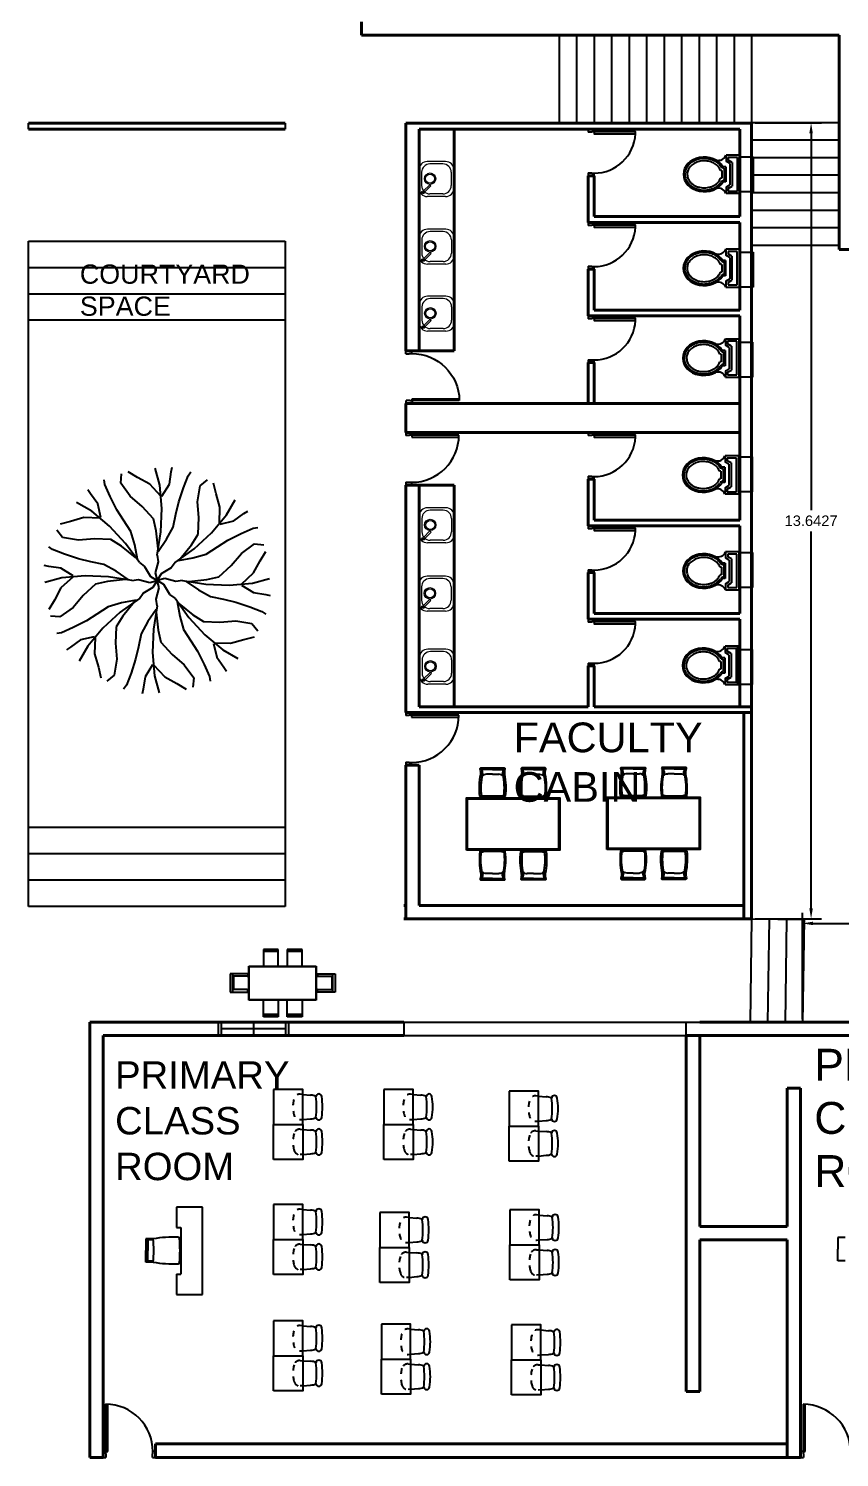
# Model space of a CAD drawing. Header units: metres. Extents: x -353 to 1688, y -477 to 135.
# Drawn here: x 528.64 to 542.55, y -186.92 to -162.43 of the extents above; entities that cross this region are included whole.
import ezdxf

# ---------------------------------------------------------------- set-up
doc = ezdxf.new("R2010")
doc.units = ezdxf.units.M
doc.header["$MEASUREMENT"] = 0
doc.linetypes.add('HIDDEN2', pattern=[0.1875, 0.125, -0.0625])
for name, color, linetype in [('ARCH', 7, 'Continuous'), ('door space', 1, 'Continuous'), ('ID-LOOSE2', 8, 'Continuous'), ('TREES', 82, 'Continuous'), ('WINDOW', 10, 'Continuous')]:
    doc.layers.add(name, color=color, linetype=linetype)
doc.layers.add('DIMENSION', color=240, linetype='Continuous', lineweight=40)
doc.layers.add('WALL', color=2, linetype='Continuous', lineweight=40)
for name, color, linetype, plot in [('FURNITURE', 130, 'Continuous', False), ('STAIR', 231, 'Continuous', False), ('TEXT', 141, 'Continuous', False)]:
    doc.layers.add(name, color=color, linetype=linetype, plot=plot)
doc.styles.get("Standard").update_dxf_attribs({"font": 'arial.ttf'})
doc.dimstyles.new('Annotative', dxfattribs={"dimscale": 0, "dimtxt": 0.18, "dimasz": 0.18, "dimexe": 0.18, "dimexo": 0.0625, "dimgap": 0.09, "dimtad": 0, "dimtih": 1, "dimtoh": 1, "dimdec": 4, "dimzin": 0, "dimdsep": 46, "dimtxsty": 'Standard', "dimcen": 0.09, "dimadec": 0, "dimazin": 0, "dimtfac": 1, "dimtdec": 4, "dimtofl": 0, "dimtmove": 0, "dimatfit": 3, "dimfxl": 1, "dimtolj": 1, "dimtzin": 0, "dimarcsym": 0})

# ---------------------------------------------------------------- blocks, each defined once
blk = doc.blocks.new('BRANCHZ', base_point=(0.5, 0.5))
for p, q in [((0.8758, 0.6211), (0.9341, 0.6629)), ((0.9341, 0.6629), (0.9759, 0.6586)), ((0.8297, 0.5667), (0.8758, 0.6211)), ((0.9298, 0.5334), (0.9591, 0.5878)), ((0.9591, 0.5878), (0.9842, 0.6293)), ((0.7213, 0.5041), (0.7756, 0.5166)), ((0.7756, 0.5166), (0.8297, 0.5667)), ((0.8758, 0.4833), (0.9298, 0.5334)), ((0.5334, 0.5083), (0.5, 0.5)), ((0.5835, 0.4958), (0.5335, 0.5083)), ((0.6126, 0.5001), (0.5835, 0.4958)), ((0.6126, 0.5001), (0.717, 0.4833)), ((0.6294, 0.4958), (0.6837, 0.4582)), ((0.6416, 0.496), (0.7213, 0.5041)), ((0.6837, 0.4582), (0.7381, 0.4289)), ((0.717, 0.4833), (0.8214, 0.479)), ((0.8214, 0.479), (0.9258, 0.4876)), ((0.8758, 0.479), (0.9298, 0.4457)), ((0.9258, 0.4876), (1.001, 0.5083)), ((0.7381, 0.4289), (0.7964, 0.4164)), ((0.7964, 0.4164), (0.8507, 0.4039)), ((0.8507, 0.4039), (0.9133, 0.3831)), ((0.9133, 0.3831), (0.9674, 0.3623)), ((0.9298, 0.4457), (0.9842, 0.4375)), ((0.9842, 0.4375), (1.005, 0.4332)), ((0.9674, 0.3623), (0.9842, 0.3498))]:
    blk.add_line(p, q)
blk = doc.blocks.new('TREE-16')
at = {"xscale": 120, "yscale": 120, "zscale": 120}
for rotation in [134.9999999999999, 90, 44.99999999999985, 180, 224.9999999999999, 314.9999999999998, 270]:
    blk.add_blockref('BRANCHZ', (0, 0), dxfattribs=dict(at, rotation=rotation))
blk.add_blockref('BRANCHZ', (0, 0), dxfattribs=at)
blk = doc.blocks.new('A$C50846A53')
at = {"linetype": 'Continuous'}
for p, q in [((0, 0.74), (0, 0.56)), ((0.5, 0.74), (0, 0.74)), ((0.47, 0.71), (0.03, 0.71)), ((0.03, 0.71), (0.03, 0.59)), ((0.03, 0.59), (0.063, 0.59)), ((0.093, 0.64), (0.063, 0.59)), ((0.11, 0.61), (0.08, 0.56)), ((0.093, 0.64), (0.407, 0.64)), ((0.11, 0.61), (0.39, 0.61)), ((0.42, 0.56), (0.39, 0.61)), ((0.437, 0.59), (0.407, 0.64)), ((0.437, 0.59), (0.47, 0.59)), ((0.47, 0.59), (0.47, 0.71)), ((0.5, 0.56), (0.5, 0.74)), ((0, 0.56), (0.08, 0.56)), ((0.15, 0.557), (0.15, 0.52)), ((0.15, 0.557), (0.351, 0.557)), ((0.17, 0.537), (0.332, 0.537)), ((0.2, 0.507), (0.2, 0.488)), ((0.2, 0.507), (0.301, 0.507)), ((0.301, 0.507), (0.301, 0.488)), ((0.351, 0.557), (0.351, 0.52)), ((0.42, 0.56), (0.5, 0.56))]:
    blk.add_line(p, q, dxfattribs=at)
for centre, radius, start, end in [((-0.039, 0.461), 0.106, 344.642, 68.7339), ((0.11, 0.542), 0.06, 306.0032, 355.4798), ((0.391, 0.542), 0.06, 184.5202, 233.9959), ((0.539, 0.461), 0.106, 111.2661, 195.358)]:
    blk.add_arc(centre, radius, start, end, dxfattribs=at)
blk.add_ellipse((0.251, 0.274), major_axis=(0, 0.274), ratio=0.828948, start_param=0.459479, end_param=5.823706, dxfattribs=at)
for points, knots in [([(0.145, 0.493), (0.144, 0.492), (0.143, 0.491), (0.132, 0.483), (0.123, 0.475), (0.106, 0.457), (0.098, 0.447), (0.084, 0.426), (0.077, 0.415), (0.066, 0.391), (0.061, 0.378), (0.053, 0.352), (0.05, 0.339), (0.045, 0.311), (0.044, 0.298), (0.043, 0.27), (0.043, 0.256), (0.046, 0.228), (0.049, 0.215), (0.055, 0.188), (0.059, 0.175), (0.069, 0.15), (0.075, 0.138), (0.088, 0.116), (0.095, 0.105), (0.111, 0.085), (0.12, 0.077), (0.138, 0.06), (0.147, 0.053), (0.167, 0.041), (0.178, 0.036), (0.199, 0.028), (0.209, 0.025), (0.231, 0.021), (0.242, 0.02), (0.264, 0.02), (0.275, 0.021), (0.297, 0.026), (0.307, 0.029), (0.328, 0.038), (0.338, 0.044), (0.358, 0.057), (0.367, 0.064), (0.385, 0.081), (0.394, 0.09), (0.409, 0.11), (0.416, 0.121), (0.429, 0.144), (0.434, 0.156), (0.444, 0.181), (0.448, 0.194), (0.454, 0.221), (0.456, 0.235), (0.458, 0.262), (0.458, 0.276), (0.457, 0.304), (0.455, 0.318), (0.45, 0.345), (0.447, 0.358), (0.438, 0.384), (0.433, 0.396), (0.421, 0.42), (0.414, 0.431), (0.399, 0.452), (0.391, 0.461), (0.374, 0.479), (0.365, 0.486), (0.356, 0.493)], [0.542145, 0.542145, 0.542145, 0.542145, 0.562703, 0.562703, 0.724661, 0.724661, 0.886619, 0.886619, 1.048577, 1.048577, 1.210535, 1.210535, 1.372493, 1.372493, 1.534451, 1.534451, 1.696409, 1.696409, 1.858367, 1.858367, 2.020325, 2.020325, 2.182283, 2.182283, 2.344241, 2.344241, 2.506199, 2.506199, 2.668157, 2.668157, 2.830115, 2.830115, 2.992073, 2.992073, 3.154031, 3.154031, 3.315989, 3.315989, 3.477947, 3.477947, 3.639905, 3.639905, 3.801863, 3.801863, 3.963821, 3.963821, 4.125779, 4.125779, 4.287737, 4.287737, 4.449695, 4.449695, 4.611653, 4.611653, 4.773611, 4.773611, 4.935569, 4.935569, 5.097526, 5.097526, 5.259484, 5.259484, 5.421442, 5.421442, 5.5834, 5.5834, 5.741045, 5.741045, 5.741045, 5.741045]), ([(0.2, 0.488), (0.17, 0.474), (0.164, 0.47), (0.151, 0.46), (0.144, 0.454), (0.13, 0.439), (0.123, 0.431), (0.111, 0.413), (0.106, 0.404), (0.096, 0.384), (0.091, 0.373), (0.084, 0.352), (0.081, 0.34), (0.076, 0.317), (0.075, 0.305), (0.073, 0.282), (0.073, 0.27), (0.074, 0.246), (0.076, 0.234), (0.08, 0.211), (0.083, 0.2), (0.09, 0.178), (0.095, 0.167), (0.104, 0.147), (0.11, 0.138), (0.122, 0.12), (0.128, 0.112), (0.142, 0.097), (0.149, 0.09), (0.165, 0.078), (0.173, 0.073), (0.189, 0.064), (0.197, 0.06), (0.214, 0.055), (0.222, 0.053), (0.239, 0.05), (0.248, 0.05), (0.266, 0.051), (0.276, 0.052), (0.296, 0.057), (0.306, 0.061), (0.325, 0.071), (0.335, 0.077), (0.353, 0.091), (0.361, 0.099), (0.377, 0.117), (0.384, 0.127), (0.398, 0.149), (0.404, 0.161), (0.414, 0.185), (0.418, 0.198), (0.424, 0.225), (0.426, 0.239), (0.428, 0.267), (0.428, 0.281), (0.426, 0.309), (0.424, 0.323), (0.418, 0.349), (0.414, 0.363), (0.404, 0.387), (0.398, 0.399), (0.385, 0.421), (0.378, 0.431), (0.362, 0.449), (0.353, 0.458), (0.338, 0.469), (0.332, 0.474), (0.301, 0.488)], [0.459479, 0.459479, 0.459479, 0.459479, 0.567422, 0.567422, 0.720865, 0.720865, 0.874307, 0.874307, 1.02775, 1.02775, 1.181192, 1.181192, 1.334635, 1.334635, 1.488077, 1.488077, 1.64152, 1.64152, 1.794963, 1.794963, 1.948405, 1.948405, 2.101848, 2.101848, 2.25529, 2.25529, 2.408733, 2.408733, 2.562175, 2.562175, 2.715618, 2.715618, 2.86906, 2.86906, 3.022503, 3.022503, 3.175946, 3.175946, 3.356457, 3.356457, 3.536968, 3.536968, 3.717479, 3.717479, 3.89799, 3.89799, 4.078501, 4.078501, 4.259012, 4.259012, 4.439523, 4.439523, 4.620035, 4.620035, 4.800546, 4.800546, 4.981057, 4.981057, 5.161568, 5.161568, 5.342079, 5.342079, 5.52259, 5.52259, 5.703101, 5.703101, 5.823706, 5.823706, 5.823706, 5.823706])]:
    blk.add_open_spline(points, degree=3, knots=knots, dxfattribs=at)
blk = doc.blocks.new('DOOR-80')
at = {"layer": 'ARCH', "color": 32}
for p, q in [((-360, -263), (-360, -363)), ((-315, -263), (-360, -263)), ((-360, -363), (-310, -363)), ((-315, -263), (-315, -303)), ((-310, -303), (-315, -303)), ((-310, -303), (-310, -363)), ((390, -363), (390, -303)), ((395, -303), (390, -303)), ((390, -363), (440, -363)), ((440, -263), (395, -263)), ((395, -303), (395, -263)), ((440, -363), (440, -263))]:
    blk.add_line(p, q, dxfattribs=at)
blk.add_lwpolyline([(-280, 447), (-315, 447), (-315, -263), (-280, -263)], close=True, dxfattribs=at)
at = {"layer": 'ARCH', "color": 40}
blk.add_arc((-315, -263), 710, 0, 87.1744, dxfattribs=at)
blk = doc.blocks.new('A$C027E3DAA')
at = {"lineweight": 5}
for p, q in [((48, 356), (128, 276)), ((142, 290), (63, 369)), ((320, 420), (100, 420)), ((291, 388), (131, 388)), ((0, 100), (0, 320)), ((31, 132), (31, 288)), ((128, 276), (142, 290)), ((391, 132), (391, 288)), ((420, 100), (420, 320)), ((291, 32), (131, 32)), ((320, 0), (100, 0))]:
    blk.add_line(p, q, dxfattribs=at)
for centre, radius in [((47, 373), 16.5), ((47, 373), 8.24), ((214, 287), 68.5), ((214, 287), 54.8)]:
    blk.add_circle(centre, radius, dxfattribs=at)
for centre, start, end in [((100, 320), 90, 180), ((131, 288), 90, 180), ((291, 288), 0, 90), ((320, 320), 0, 90), ((100, 100), 180, 270), ((131, 132), 180, 270), ((291, 132), 270, 0), ((320, 100), 270, 0)]:
    blk.add_arc(centre, 100, start, end, dxfattribs=at)
blk = doc.blocks.new('A$C1D6968EA')
at = {"layer": 'ID-LOOSE2'}
for p, q in [((0.001, 0.385), (0.02, 0.387)), ((0.02, 0.387), (0.016, 0.396)), ((0.02, 0.387), (0.02, 0.396)), ((0.374, 0.201), (0.374, 0.308)), ((0.455, 0.201), (0.455, 0.385)), ((0.456, 0.201), (0.456, 0.385)), ((0.464, 0.201), (0.464, 0.385)), ((0.001, 0.017), (0.02, 0.016)), ((0.02, 0.016), (0.016, 0.006)), ((0.02, 0.016), (0.02, 0.006)), ((0.374, 0.201), (0.374, 0.094)), ((0.455, 0.201), (0.455, 0.018)), ((0.456, 0.201), (0.456, 0.018)), ((0.464, 0.201), (0.464, 0.017))]:
    blk.add_line(p, q, dxfattribs=at)
for centre, radius, start, end in [((0.137, -0.752), 1.154, 78.4357, 96.8363), ((-0.011, 0.389), 0.012, 341.7536, 26.5375), ((0.276, 0.307), 0.0978, 0.5164, 53.1927), ((0.346, 0.685), 0.317, 271.1591, 287.5641), ((0.394, 0.618), 0.241, 264.5513, 285.9626), ((0.454, 0.385), 0.000433, 341.7715, 99.2202), ((0.455, 0.385), 0.000725, 357.3762, 107.5208), ((0.461, 0.384), 0.00242, 10.345, 111.3742), ((0.137, 1.154), 1.154, 263.1637, 281.5643), ((-0.011, 0.014), 0.012, 333.4625, 18.2464), ((0.276, 0.095), 0.0978, 306.8073, 359.4836), ((0.346, -0.282), 0.317, 72.4359, 88.8409), ((0.394, -0.216), 0.241, 74.0374, 95.4487), ((0.454, 0.018), 0.000433, 260.7798, 18.2285), ((0.455, 0.018), 0.000725, 252.4792, 2.6238), ((0.461, 0.018), 0.00242, 248.6258, 349.655)]:
    blk.add_arc(centre, radius, start, end, dxfattribs=at)
blk = doc.blocks.new('A$C317A697B')
for p, q in [((-116, 441), (-514, 441)), ((-514, 441), (-514, 0)), ((-116, 398), (-514, 398)), ((-116, 385), (-514, 385)), ((-116, 0), (-116, 441)), ((523, 441), (125, 441)), ((125, 441), (125, 0)), ((523, 398), (125, 398)), ((523, 385), (125, 385)), ((523, 0), (523, 441)), ((-899, -912), (-899, 0)), ((-899, 0), (899, 0)), ((899, 0), (899, -912)), ((-899, -205), (-1402, -205)), ((-1402, -205), (-1402, -699)), ((-1336, -205), (-1336, -699)), ((-946, -274), (-1336, -274)), ((-1311, -274), (-1311, -630)), ((-932, -205), (-932, -259)), ((-889, -902), (-889, -10)), ((-889, -10), (889, -10)), ((889, -10), (889, -902)), ((899, -205), (1402, -205)), ((932, -205), (932, -259)), ((946, -274), (1336, -274)), ((1311, -274), (1311, -630)), ((1336, -205), (1336, -699)), ((1402, -205), (1402, -699)), ((-1402, -699), (-899, -699)), ((-946, -630), (-1336, -630)), ((-932, -699), (-932, -645)), ((1402, -699), (899, -699)), ((932, -699), (932, -645)), ((946, -630), (1336, -630)), ((899, -912), (-899, -912)), ((889, -902), (-889, -902)), ((-514, -1353), (-514, -912)), ((-116, -912), (-116, -1353)), ((125, -1353), (125, -912)), ((523, -912), (523, -1353)), ((-116, -1297), (-514, -1297)), ((-116, -1309), (-514, -1309)), ((-116, -1353), (-514, -1353)), ((523, -1297), (125, -1297)), ((523, -1309), (125, -1309)), ((523, -1353), (125, -1353))]:
    blk.add_line(p, q)
for centre, start, end in [((-946, -259), 270, 0), ((946, -259), 180, 270), ((-946, -645), 0, 90), ((946, -645), 90, 180)]:
    blk.add_arc(centre, 14.7, start, end)
blk = doc.blocks.new('*D114')
at = {"layer": 'Defpoints', "color": 0, "transparency": 16777216}
for p in [(541.04, -164.046), (541.039, -177.689), (542.06, -177.689)]:
    blk.add_point(p, dxfattribs=at)
at = {"layer": 'DIMENSION', "color": 0, "lineweight": -2, "transparency": 16777216}
for p, q in [((541.102, -164.046), (542.24, -164.046)), ((542.06, -164.226), (542.06, -170.685)), ((542.06, -177.509), (542.06, -171.049)), ((541.102, -177.689), (542.24, -177.689))]:
    blk.add_line(p, q, dxfattribs=at)
at = {"layer": 'DIMENSION', "color": 0, "transparency": 16777216}
for points in [[(542.03, -164.226), (542.09, -164.226), (542.06, -164.046)], [(542.03, -177.509), (542.09, -177.509), (542.06, -177.689)]]:
    blk.add_solid(points, dxfattribs=at)
at = {"layer": 'DIMENSION', "color": 0, "transparency": 16777216, "insert": (542.06, -170.867), "char_height": 0.18, "attachment_point": 5}
blk.add_mtext('\\A1;13.6427', dxfattribs=at)
blk = doc.blocks.new('*D115')
at = {"layer": 'Defpoints', "color": 0, "transparency": 16777216}
for p in [(552.127, -177.767), (541.915, -179.471), (552.127, -179.459)]:
    blk.add_point(p, dxfattribs=at)
at = {"layer": 'DIMENSION', "color": 0, "lineweight": -2, "transparency": 16777216}
for p, q in [((541.915, -179.408), (541.915, -177.587)), ((542.095, -177.767), (546.496, -177.767)), ((551.947, -177.767), (547.546, -177.767)), ((552.127, -179.396), (552.127, -177.587))]:
    blk.add_line(p, q, dxfattribs=at)
at = {"layer": 'DIMENSION', "color": 0, "transparency": 16777216}
for points in [[(542.095, -177.737), (542.095, -177.797), (541.915, -177.767)], [(551.947, -177.737), (551.947, -177.797), (552.127, -177.767)]]:
    blk.add_solid(points, dxfattribs=at)
at = {"layer": 'DIMENSION', "color": 0, "transparency": 16777216, "insert": (547.021, -177.767), "char_height": 0.18, "attachment_point": 5}
blk.add_mtext('\\A1;10.2117', dxfattribs=at)

msp = doc.modelspace()

# ---------------------------------------------------------------- linework, layer by layer
for p, q in [((537.73971, -162.54611), (537.73971, -164.04611)), ((538.63971, -162.54611), (538.63971, -164.04611)), ((541.03971, -162.54611), (541.03971, -164.04611)), ((541.03971, -164.04611), (537.73971, -164.04611)), ((529.69049, -179.45877), (535.07971, -179.45877)), ((529.92049, -179.45877), (535.07971, -179.45877)), ((539.92049, -179.45877), (540.15049, -179.45877)), ((530.82049, -186.68877), (539.92049, -186.68877)), ((529.69049, -186.91877), (529.92049, -186.91877)), ((530.82049, -186.91877), (540.15049, -186.91877))]:
    msp.add_line(p, q)
at = {"layer": 'Defpoints'}
for p, q in [((528.64224, -164.15425), (528.64224, -164.05425)), ((533.04224, -164.05425), (533.04224, -164.15425)), ((528.64224, -166.07457), (533.04224, -166.07457)), ((528.64224, -177.47457), (528.64224, -166.07457)), ((533.04224, -166.07457), (533.04224, -177.47457)), ((533.04224, -177.47457), (528.64224, -177.47457))]:
    msp.add_line(p, q, dxfattribs=at)
at = {"layer": 'door space'}
for p, q in [((535.11004, -167.95802), (535.21003, -167.95701)), ((535.11054, -168.00802), (535.11004, -167.95802)), ((535.21003, -167.95701), (535.21049, -168.00201)), ((535.11054, -168.00802), (535.17054, -168.00741)), ((535.17049, -168.00241), (535.21049, -168.00201)), ((535.17857, -168.80737), (535.11857, -168.80798)), ((535.11907, -168.85797), (535.11857, -168.80798)), ((535.21907, -168.85697), (535.11907, -168.85797)), ((535.17857, -168.80737), (535.17862, -168.81237)), ((535.21862, -168.81197), (535.17862, -168.81237)), ((535.21827, -168.77697), (536.02822, -168.76884)), ((535.21862, -168.81197), (535.21827, -168.77697)), ((536.02858, -168.80384), (535.21862, -168.81197)), ((535.21862, -168.81197), (535.21907, -168.85697)), ((535.11148, -169.35227), (535.11148, -169.40227)), ((535.21148, -169.35227), (535.11148, -169.35227)), ((535.17148, -169.40227), (535.11148, -169.40227)), ((535.21148, -169.39727), (535.17148, -169.39727)), ((535.17148, -169.40227), (535.17148, -169.39727)), ((535.21148, -169.39727), (535.21148, -169.35227)), ((536.02148, -169.39727), (535.21148, -169.39727)), ((535.21148, -169.39727), (535.21148, -169.43227)), ((535.21148, -169.43227), (536.02148, -169.43227)), ((535.11148, -170.20227), (535.11148, -170.25227)), ((535.11148, -170.20227), (535.17148, -170.20227)), ((535.11148, -170.25227), (535.21148, -170.25227)), ((535.17148, -170.20727), (535.17148, -170.20227)), ((535.17148, -170.20727), (535.21148, -170.20727)), ((535.21148, -170.25227), (535.21148, -170.20727)), ((535.10939, -174.15425), (535.10939, -174.20425)), ((535.20939, -174.15425), (535.10939, -174.15425)), ((535.16939, -174.20425), (535.10939, -174.20425)), ((535.20939, -174.19925), (535.16939, -174.19925)), ((535.16939, -174.20425), (535.16939, -174.19925)), ((535.20939, -174.19925), (535.20939, -174.15425)), ((536.01939, -174.19925), (535.20939, -174.19925)), ((535.20939, -174.19925), (535.20939, -174.23425)), ((535.20939, -174.23425), (536.01939, -174.23425)), ((535.10939, -175.00425), (535.10939, -175.05425)), ((535.10939, -175.00425), (535.16939, -175.00425)), ((535.10939, -175.05425), (535.20939, -175.05425)), ((535.16939, -175.00925), (535.16939, -175.00425)), ((535.16939, -175.00925), (535.20939, -175.00925)), ((535.20939, -175.05425), (535.20939, -175.00925)), ((529.96368, -186.00808), (529.96368, -186.81808)), ((529.99868, -186.81808), (529.99868, -186.00808)), ((541.92541, -186.00877), (541.92541, -186.81877)), ((541.96041, -186.81877), (541.96041, -186.00877)), ((529.96368, -186.81808), (529.91868, -186.81808)), ((529.91868, -186.81808), (529.91868, -186.91808)), ((529.96368, -186.81808), (529.99868, -186.81808)), ((529.96368, -186.81808), (529.96368, -186.85808)), ((530.81868, -186.81808), (530.77368, -186.81808)), ((530.77368, -186.85808), (530.77368, -186.81808)), ((530.81868, -186.91808), (530.81868, -186.81808)), ((541.92541, -186.81877), (541.88041, -186.81877)), ((541.88041, -186.81877), (541.88041, -186.91877)), ((541.92541, -186.81877), (541.96041, -186.81877)), ((541.92541, -186.81877), (541.92541, -186.85877)), ((529.91868, -186.91808), (529.96868, -186.91808)), ((529.96868, -186.85808), (529.96368, -186.85808)), ((529.96868, -186.85808), (529.96868, -186.91808)), ((530.77368, -186.85808), (530.76868, -186.85808)), ((530.76868, -186.91808), (530.76868, -186.85808)), ((530.76868, -186.91808), (530.81868, -186.91808)), ((541.88041, -186.91877), (541.93041, -186.91877)), ((541.93041, -186.85877), (541.92541, -186.85877)), ((541.93041, -186.85877), (541.93041, -186.91877))]:
    msp.add_line(p, q, dxfattribs=at)
at = {"layer": 'door space', "extrusion": (0, 0, -1)}
msp.add_ellipse((535.21862, -168.81197), major_axis=(0.57848, -0.56698), ratio=1, start_param=3.92699082, end_param=5.49778714, dxfattribs=at)
at = {"layer": 'door space'}
for centre, major_axis in [((535.21148, -169.39727), (0.57276, 0.57276)), ((535.20939, -174.19925), (0.57276, 0.57276)), ((529.96368, -186.81808), (-0.57276, 0.57276)), ((541.92541, -186.81877), (-0.57276, 0.57276))]:
    msp.add_ellipse(centre, major_axis=major_axis, ratio=1, start_param=3.92699082, end_param=5.49778714, dxfattribs=at)
at = {"layer": 'FURNITURE'}
for p, q in [((533.34401, -180.69861), (533.47908, -180.71058)), ((535.23459, -180.69861), (535.36966, -180.71058)), ((537.3836, -180.7258), (537.51867, -180.73776)), ((533.34401, -181.12672), (533.47908, -181.11693)), ((535.23459, -181.12672), (535.36966, -181.11693)), ((537.3836, -181.1539), (537.51867, -181.14411)), ((533.34401, -181.29793), (533.47908, -181.30772)), ((535.23459, -181.29793), (535.36966, -181.30772)), ((537.3836, -181.32511), (537.51867, -181.3349)), ((533.34401, -181.72603), (533.47908, -181.71407)), ((535.23459, -181.72603), (535.36966, -181.71407)), ((537.3836, -181.75321), (537.51867, -181.74125)), ((531.17724, -182.6278), (531.17724, -182.9778)), ((531.62724, -182.6278), (531.17724, -182.6278)), ((531.62724, -184.1278), (531.62724, -182.6278)), ((533.34423, -182.66919), (533.4793, -182.68115)), ((535.16658, -182.80509), (535.30165, -182.81706)), ((537.3972, -182.76432), (537.53227, -182.77628)), ((531.17724, -182.9778), (531.25224, -182.9778)), ((531.25224, -182.9778), (531.25224, -183.7778)), ((533.34423, -183.09729), (533.4793, -183.0875)), ((542.64267, -183.14732), (542.51767, -183.14732)), ((542.51767, -183.14732), (542.51767, -183.34732)), ((530.77724, -183.1728), (530.65224, -183.1728)), ((530.65224, -183.1728), (530.65224, -183.3728)), ((530.65224, -183.5728), (530.65224, -183.3728)), ((530.77928, -183.1888), (530.68724, -183.1888)), ((530.68724, -183.1888), (530.68724, -183.3728)), ((530.68724, -183.5568), (530.68724, -183.3728)), ((533.34423, -183.2685), (533.4793, -183.27829)), ((535.16658, -183.2332), (535.30165, -183.22341)), ((535.16658, -183.40441), (535.30165, -183.41419)), ((537.3972, -183.19243), (537.53227, -183.18264)), ((537.3972, -183.36363), (537.53227, -183.37342)), ((542.51767, -183.54732), (542.51767, -183.34732)), ((530.77724, -183.5728), (530.65224, -183.5728)), ((530.77928, -183.5568), (530.68724, -183.5568)), ((542.64267, -183.54732), (542.51767, -183.54732)), ((531.17724, -183.7778), (531.25224, -183.7778)), ((531.17724, -183.7778), (531.17724, -184.1278)), ((533.34423, -183.69661), (533.4793, -183.68464)), ((535.16658, -183.83251), (535.30165, -183.82055)), ((537.3972, -183.79174), (537.53227, -183.77977)), ((531.17724, -184.1278), (531.62724, -184.1278)), ((533.34423, -184.66264), (533.4793, -184.67461)), ((535.19379, -184.72131), (535.32886, -184.73327)), ((537.42441, -184.7349), (537.55948, -184.74686)), ((533.34423, -185.09075), (533.4793, -185.08096)), ((533.34423, -185.26196), (533.4793, -185.27175)), ((535.19379, -185.14941), (535.32886, -185.13962)), ((535.19379, -185.32062), (535.32886, -185.33041)), ((537.42441, -185.163), (537.55948, -185.15321)), ((537.42441, -185.33421), (537.55948, -185.344)), ((533.34423, -185.69006), (533.4793, -185.6781)), ((535.19379, -185.74872), (535.32886, -185.73676)), ((537.42441, -185.76231), (537.55948, -185.75035))]:
    msp.add_line(p, q, dxfattribs=at)
for points in [[(536.81084, -175.12253, 0.10252325), (536.80126, -175.20991, -0.08046065), (536.81683, -175.58714, -0.30229994), (536.79241, -175.58421, 0.1979323), (536.78326, -175.58355, -0.02819302), (536.7292, -175.58714), (536.59915, -175.58714), (536.46911, -175.58714, -0.02819302), (536.41504, -175.58355, 0.1979323), (536.40589, -175.58421, -0.30229994), (536.38147, -175.58714, -0.08046065), (536.39704, -175.20991, 0.10252325), (536.38746, -175.12253, -0.58711132), (536.39824, -175.10334), (536.80006, -175.10334, -0.58711132)], [(537.08746, -175.12253, -0.10252325), (537.09704, -175.20991, 0.08046065), (537.08147, -175.58714, 0.30229994), (537.10589, -175.58421, -0.1979323), (537.11504, -175.58355, 0.02819302), (537.16911, -175.58714), (537.29915, -175.58714), (537.4292, -175.58714, 0.02819302), (537.48326, -175.58355, -0.1979323), (537.49241, -175.58421, 0.30229994), (537.51683, -175.58714, 0.08046065), (537.50126, -175.20991, -0.10252325), (537.51084, -175.12253, 0.58711132), (537.50006, -175.10334), (537.09824, -175.10334, 0.58711132)], [(539.22174, -175.11337, 0.10252325), (539.21216, -175.20076, -0.08046065), (539.22773, -175.57799, -0.30229994), (539.20331, -175.57506, 0.1979323), (539.19416, -175.57439, -0.02819302), (539.1401, -175.57799), (539.01005, -175.57799), (538.88001, -175.57799, -0.02819302), (538.82594, -175.57439, 0.1979323), (538.81679, -175.57506, -0.30229994), (538.79237, -175.57799, -0.08046065), (538.80794, -175.20076, 0.10252325), (538.79836, -175.11337, -0.58711132), (538.80914, -175.09419), (539.21096, -175.09419, -0.58711132)], [(539.49836, -175.11337, -0.10252325), (539.50794, -175.20076, 0.08046065), (539.49237, -175.57799, 0.30229994), (539.51679, -175.57506, -0.1979323), (539.52594, -175.57439, 0.02819302), (539.58001, -175.57799), (539.71005, -175.57799), (539.8401, -175.57799, 0.02819302), (539.89416, -175.57439, -0.1979323), (539.90331, -175.57506, 0.30229994), (539.92773, -175.57799, 0.08046065), (539.91216, -175.20076, -0.10252325), (539.92174, -175.11337, 0.58711132), (539.91096, -175.09419), (539.50914, -175.09419, 0.58711132)], [(536.81084, -177.00176, -0.10252325), (536.80126, -176.91437, 0.08046065), (536.81683, -176.53714, 0.30229994), (536.79241, -176.54007, -0.1979323), (536.78326, -176.54073, 0.02819302), (536.7292, -176.53714), (536.59915, -176.53714), (536.46911, -176.53714, 0.02819302), (536.41504, -176.54073, -0.1979323), (536.40589, -176.54007, 0.30229994), (536.38147, -176.53714, 0.08046065), (536.39704, -176.91437, -0.10252325), (536.38746, -177.00176, 0.58711132), (536.39824, -177.02094), (536.80006, -177.02094, 0.58711132)], [(537.08746, -177.00176, 0.10252325), (537.09704, -176.91437, -0.08046065), (537.08147, -176.53714, -0.30229994), (537.10589, -176.54007, 0.1979323), (537.11504, -176.54073, -0.02819302), (537.16911, -176.53714), (537.29915, -176.53714), (537.4292, -176.53714, -0.02819302), (537.48326, -176.54073, 0.1979323), (537.49241, -176.54007, -0.30229994), (537.51683, -176.53714, -0.08046065), (537.50126, -176.91437, 0.10252325), (537.51084, -177.00176, -0.58711132), (537.50006, -177.02094), (537.09824, -177.02094, -0.58711132)], [(539.22174, -176.9926, -0.10252325), (539.21216, -176.90521, 0.08046065), (539.22773, -176.52799, 0.30229994), (539.20331, -176.53091, -0.1979323), (539.19416, -176.53158, 0.02819302), (539.1401, -176.52799), (539.01005, -176.52799), (538.88001, -176.52799, 0.02819302), (538.82594, -176.53158, -0.1979323), (538.81679, -176.53091, 0.30229994), (538.79237, -176.52799, 0.08046065), (538.80794, -176.90521, -0.10252325), (538.79836, -176.9926, 0.58711132), (538.80914, -177.01179), (539.21096, -177.01179, 0.58711132)], [(539.49836, -176.9926, 0.10252325), (539.50794, -176.90521, -0.08046065), (539.49237, -176.52799, -0.30229994), (539.51679, -176.53091, 0.1979323), (539.52594, -176.53158, -0.02819302), (539.58001, -176.52799), (539.71005, -176.52799), (539.8401, -176.52799, -0.02819302), (539.89416, -176.53158, 0.1979323), (539.90331, -176.53091, -0.30229994), (539.92773, -176.52799, -0.08046065), (539.91216, -176.90521, 0.10252325), (539.92174, -176.9926, -0.58711132), (539.91096, -177.01179), (539.50914, -177.01179, -0.58711132)]]:
    msp.add_lwpolyline(points, format="xyb", close=True, dxfattribs=at)
for points in [[(536.14915, -176.51214), (536.14915, -175.61214), (537.74915, -175.61214), (537.74915, -176.51214)], [(536.16915, -176.49214), (536.16915, -175.63214), (537.72915, -175.63214), (537.72915, -176.49214)], [(538.56005, -176.50299), (538.56005, -175.60299), (540.16005, -175.60299), (540.16005, -176.50299)], [(538.58005, -176.48299), (538.58005, -175.62299), (540.14005, -175.62299), (540.14005, -176.48299)], [(532.84401, -180.61232), (532.84401, -181.21232), (533.34401, -181.21232), (533.34401, -180.61232)], [(534.73459, -180.61232), (534.73459, -181.21232), (535.23459, -181.21232), (535.23459, -180.61232)], [(536.8836, -180.6395), (536.8836, -181.2395), (537.3836, -181.2395), (537.3836, -180.6395)], [(532.84401, -181.81232), (532.84401, -181.21232), (533.34401, -181.21232), (533.34401, -181.81232)], [(534.73459, -181.81232), (534.73459, -181.21232), (535.23459, -181.21232), (535.23459, -181.81232)], [(536.8836, -181.8395), (536.8836, -181.2395), (537.3836, -181.2395), (537.3836, -181.8395)], [(532.84423, -182.5829), (532.84423, -183.1829), (533.34423, -183.1829), (533.34423, -182.5829)], [(536.8972, -182.67803), (536.8972, -183.27803), (537.3972, -183.27803), (537.3972, -182.67803)], [(534.66658, -182.7188), (534.66658, -183.3188), (535.16658, -183.3188), (535.16658, -182.7188)], [(532.84423, -183.7829), (532.84423, -183.1829), (533.34423, -183.1829), (533.34423, -183.7829)], [(534.66658, -183.9188), (534.66658, -183.3188), (535.16658, -183.3188), (535.16658, -183.9188)], [(536.8972, -183.87803), (536.8972, -183.27803), (537.3972, -183.27803), (537.3972, -183.87803)], [(532.84423, -184.57635), (532.84423, -185.17635), (533.34423, -185.17635), (533.34423, -184.57635)], [(534.69379, -184.63502), (534.69379, -185.23502), (535.19379, -185.23502), (535.19379, -184.63502)], [(536.92441, -184.64861), (536.92441, -185.24861), (537.42441, -185.24861), (537.42441, -184.64861)], [(532.84423, -185.77635), (532.84423, -185.17635), (533.34423, -185.17635), (533.34423, -185.77635)], [(534.69379, -185.83502), (534.69379, -185.23502), (535.19379, -185.23502), (535.19379, -185.83502)], [(536.92441, -185.84861), (536.92441, -185.24861), (537.42441, -185.24861), (537.42441, -185.84861)]]:
    msp.add_lwpolyline(points, close=True, dxfattribs=at)
at = {"layer": 'FURNITURE', "linetype": 'HIDDEN2', "ltscale": 0.03, "flags": 128}
for points in [[(533.34401, -180.69861), (533.30122, -180.69482, 0.35850154), (533.19475, -180.76785, 0.14150797), (533.19475, -181.05679, 0.35850154), (533.30122, -181.12982), (533.34401, -181.12672)], [(535.23459, -180.69861), (535.1918, -180.69482, 0.35850154), (535.08534, -180.76785, 0.14150797), (535.08534, -181.05679, 0.35850154), (535.1918, -181.12982), (535.23459, -181.12672)], [(537.3836, -180.7258), (537.34081, -180.72201, 0.35850154), (537.23435, -180.79503, 0.14150797), (537.23435, -181.08398, 0.35850154), (537.34081, -181.157), (537.3836, -181.1539)], [(533.34423, -182.66919), (533.30144, -182.6654, 0.35850154), (533.19498, -182.73843, 0.14150797), (533.19498, -183.02737, 0.35850154), (533.30144, -183.1004), (533.34423, -183.09729)], [(535.16658, -182.80509), (535.12379, -182.8013, 0.35850154), (535.01733, -182.87433, 0.14150797), (535.01733, -183.16327, 0.35850154), (535.12379, -183.2363), (535.16658, -183.2332)], [(537.3972, -182.76432), (537.35441, -182.76053, 0.35850154), (537.24795, -182.83356, 0.14150797), (537.24795, -183.1225, 0.35850154), (537.35441, -183.19553), (537.3972, -183.19243)], [(533.34423, -184.66264), (533.30144, -184.65885, 0.35850154), (533.19498, -184.73188, 0.14150797), (533.19498, -185.02082, 0.35850154), (533.30144, -185.09385), (533.34423, -185.09075)], [(535.19379, -184.72131), (535.151, -184.71752, 0.35850154), (535.04453, -184.79054, 0.14150797), (535.04453, -185.07949, 0.35850154), (535.151, -185.15251), (535.19379, -185.14941)], [(537.42441, -184.7349), (537.38162, -184.73111, 0.35850154), (537.27515, -184.80413, 0.14150797), (537.27515, -185.09308, 0.35850154), (537.38162, -185.1661), (537.42441, -185.163)]]:
    msp.add_lwpolyline(points, format="xyb", dxfattribs=at)
at = {"layer": 'FURNITURE', "linetype": 'HIDDEN2', "ltscale": 0.03}
for points in [[(533.34401, -181.72603), (533.30122, -181.72982, -0.35850154), (533.19475, -181.65679, -0.14150797), (533.19475, -181.36785, -0.35850154), (533.30122, -181.29482), (533.34401, -181.29793)], [(535.23459, -181.72603), (535.1918, -181.72982, -0.35850154), (535.08534, -181.65679, -0.14150797), (535.08534, -181.36785, -0.35850154), (535.1918, -181.29482), (535.23459, -181.29793)], [(537.3836, -181.75321), (537.34081, -181.757, -0.35850154), (537.23435, -181.68398, -0.14150797), (537.23435, -181.39503, -0.35850154), (537.34081, -181.32201), (537.3836, -181.32511)], [(533.34423, -183.69661), (533.30144, -183.7004, -0.35850154), (533.19498, -183.62737, -0.14150797), (533.19498, -183.33843, -0.35850154), (533.30144, -183.2654), (533.34423, -183.2685)], [(535.16658, -183.83251), (535.12379, -183.8363, -0.35850154), (535.01733, -183.76327, -0.14150797), (535.01733, -183.47433, -0.35850154), (535.12379, -183.4013), (535.16658, -183.40441)], [(537.3972, -183.79174), (537.35441, -183.79553, -0.35850154), (537.24795, -183.7225, -0.14150797), (537.24795, -183.43356, -0.35850154), (537.35441, -183.36053), (537.3972, -183.36363)], [(533.34423, -185.69006), (533.30144, -185.69385, -0.35850154), (533.19498, -185.62082, -0.14150797), (533.19498, -185.33188, -0.35850154), (533.30144, -185.25885), (533.34423, -185.26196)], [(535.19379, -185.74872), (535.151, -185.75251, -0.35850154), (535.04453, -185.67949, -0.14150797), (535.04453, -185.39054, -0.35850154), (535.151, -185.31752), (535.19379, -185.32062)], [(537.42441, -185.76231), (537.38162, -185.7661, -0.35850154), (537.27515, -185.69308, -0.14150797), (537.27515, -185.40413, -0.35850154), (537.38162, -185.33111), (537.42441, -185.33421)]]:
    msp.add_lwpolyline(points, format="xyb", dxfattribs=at)
at = {"layer": 'FURNITURE'}
for centre, radius, start, end in [((533.47908, -180.91375), 0.20318, 63.787788, 90), ((533.61881, -180.74052), 0.0508, 8.455473, 171.544527), ((535.36966, -180.91375), 0.20318, 63.787788, 90), ((535.50939, -180.74052), 0.0508, 8.455473, 171.544527), ((537.6584, -180.7677), 0.0508, 8.455473, 171.544527), ((532.46311, -180.91232), 1.2192, 351.544527, 8.455473), ((534.35369, -180.91232), 1.2192, 351.544527, 8.455473), ((537.51867, -180.94093), 0.20318, 63.787788, 90), ((536.5027, -180.9395), 1.2192, 351.544527, 8.455473), ((533.47908, -180.91375), 0.20318, 270, 296.38199), ((533.61881, -181.08412), 0.0508, 188.455473, 351.544527), ((535.36966, -180.91375), 0.20318, 270, 296.38199), ((535.50939, -181.08412), 0.0508, 188.455473, 351.544527), ((537.51867, -180.94093), 0.20318, 270, 296.38199), ((537.6584, -181.1113), 0.0508, 188.455473, 351.544527), ((533.47908, -181.51089), 0.20318, 63.61801, 90), ((533.61881, -181.34052), 0.0508, 8.455473, 171.544527), ((532.46311, -181.51232), 1.2192, 351.544527, 8.455473), ((535.36966, -181.51089), 0.20318, 63.61801, 90), ((535.50939, -181.34052), 0.0508, 8.455473, 171.544527), ((534.35369, -181.51232), 1.2192, 351.544527, 8.455473), ((537.51867, -181.53807), 0.20318, 63.61801, 90), ((537.6584, -181.3677), 0.0508, 8.455473, 171.544527), ((536.5027, -181.5395), 1.2192, 351.544527, 8.455473), ((533.47908, -181.51089), 0.20318, 270, 296.212212), ((533.61881, -181.68412), 0.0508, 188.455473, 351.544527), ((535.36966, -181.51089), 0.20318, 270, 296.212212), ((535.50939, -181.68412), 0.0508, 188.455473, 351.544527), ((537.51867, -181.53807), 0.20318, 270, 296.212212), ((537.6584, -181.7113), 0.0508, 188.455473, 351.544527), ((533.61903, -182.7111), 0.0508, 8.455473, 171.544527), ((533.4793, -182.88433), 0.20318, 63.787788, 90), ((532.46333, -182.8829), 1.2192, 351.544527, 8.455473), ((535.30165, -183.02023), 0.20318, 63.787788, 90), ((535.44138, -182.847), 0.0508, 8.455473, 171.544527), ((534.28568, -183.0188), 1.2192, 351.544527, 8.455473), ((537.53227, -182.97946), 0.20318, 63.787788, 90), ((537.672, -182.80623), 0.0508, 8.455473, 171.544527), ((536.5163, -182.97803), 1.2192, 351.544527, 8.455473), ((533.4793, -182.88433), 0.20318, 270, 296.38199), ((533.61903, -183.0547), 0.0508, 188.455473, 351.544527), ((537.53227, -182.97946), 0.20318, 270, 296.38199), ((537.672, -183.14983), 0.0508, 188.455473, 351.544527), ((533.4793, -183.48147), 0.20318, 63.61801, 90), ((533.61903, -183.3111), 0.0508, 8.455473, 171.544527), ((532.46333, -183.4829), 1.2192, 351.544527, 8.455473), ((535.30165, -183.02023), 0.20318, 270, 296.38199), ((535.44138, -183.1906), 0.0508, 188.455473, 351.544527), ((535.44138, -183.447), 0.0508, 8.455473, 171.544527), ((537.53227, -183.5766), 0.20318, 63.61801, 90), ((537.672, -183.40623), 0.0508, 8.455473, 171.544527), ((536.5163, -183.57803), 1.2192, 351.544527, 8.455473), ((535.30165, -183.61737), 0.20318, 63.61801, 90), ((534.28568, -183.6188), 1.2192, 351.544527, 8.455473), ((533.4793, -183.48147), 0.20318, 270, 296.212212), ((533.61903, -183.6547), 0.0508, 188.455473, 351.544527), ((535.30165, -183.61737), 0.20318, 270, 296.212212), ((535.44138, -183.7906), 0.0508, 188.455473, 351.544527), ((537.53227, -183.5766), 0.20318, 270, 296.212212), ((537.672, -183.74983), 0.0508, 188.455473, 351.544527), ((533.4793, -184.87778), 0.20318, 63.787788, 90), ((533.61903, -184.70455), 0.0508, 8.455473, 171.544527), ((532.46333, -184.87635), 1.2192, 351.544527, 8.455473), ((535.32886, -184.93645), 0.20318, 63.787788, 90), ((535.46859, -184.76321), 0.0508, 8.455473, 171.544527), ((534.31289, -184.93502), 1.2192, 351.544527, 8.455473), ((537.55948, -184.95004), 0.20318, 63.787788, 90), ((537.69921, -184.7768), 0.0508, 8.455473, 171.544527), ((536.54351, -184.94861), 1.2192, 351.544527, 8.455473), ((533.4793, -184.87778), 0.20318, 270, 296.38199), ((533.61903, -185.04815), 0.0508, 188.455473, 351.544527), ((535.32886, -184.93645), 0.20318, 270, 296.38199), ((535.46859, -185.10682), 0.0508, 188.455473, 351.544527), ((533.4793, -185.47492), 0.20318, 63.61801, 90), ((533.61903, -185.30455), 0.0508, 8.455473, 171.544527), ((532.46333, -185.47635), 1.2192, 351.544527, 8.455473), ((535.32886, -185.53359), 0.20318, 63.61801, 90), ((535.46859, -185.36321), 0.0508, 8.455473, 171.544527), ((534.31289, -185.53502), 1.2192, 351.544527, 8.455473), ((537.55948, -184.95004), 0.20318, 270, 296.38199), ((537.55948, -185.54718), 0.20318, 63.61801, 90), ((537.69921, -185.12041), 0.0508, 188.455473, 351.544527), ((537.69921, -185.3768), 0.0508, 8.455473, 171.544527), ((536.54351, -185.54861), 1.2192, 351.544527, 8.455473), ((533.4793, -185.47492), 0.20318, 270, 296.212212), ((533.61903, -185.64815), 0.0508, 188.455473, 351.544527), ((535.32886, -185.53359), 0.20318, 270, 296.212212), ((535.46859, -185.70682), 0.0508, 188.455473, 351.544527), ((537.55948, -185.54718), 0.20318, 270, 296.212212), ((537.69921, -185.72041), 0.0508, 188.455473, 351.544527)]:
    msp.add_arc(centre, radius, start, end, dxfattribs=at)
at = {"layer": 'FURNITURE', "color": 7}
for centre in [(532.36261, -180.91232), (534.2532, -180.91232), (536.40221, -180.9395), (532.36261, -181.51232), (534.2532, -181.51232), (536.40221, -181.5395), (532.36284, -182.8829), (534.18519, -183.0188), (536.41581, -182.97803), (532.36284, -183.4829), (536.41581, -183.57803), (534.18519, -183.6188), (532.36284, -184.87635), (534.21239, -184.93502), (536.44301, -184.94861), (532.36284, -185.47635), (534.21239, -185.53502), (536.44301, -185.54861)]:
    msp.add_arc(centre, 1.2192, 351.544527, 8.455473, dxfattribs=at)
at = {"layer": 'FURNITURE'}
for centre, major_axis, start_param, end_param in [((531.11524, -185.1943), (-1.44926, 1.44926), 5.45152419, 5.6634572), ((531.2091, -183.16691), (-0.01414, 0.01414), 4.02540934, 5.45152419), ((529.12386, -183.3728), (-1.4958, 1.4958), 3.92699082, 4.02540934), ((529.1771, -183.3853), (-1.14141, 1.14141), 3.93473471, 4.05901893), ((529.1771, -183.3603), (-1.14141, -1.14141), 2.22416638, 2.3484506), ((529.12386, -183.3728), (-1.4958, -1.4958), 2.25777597, 2.35619449), ((531.11524, -181.5513), (-1.44926, -1.44926), 0.61972811, 0.83166112), ((531.2091, -183.57869), (-0.01414, -0.01414), 0.83166112, 2.25777597)]:
    msp.add_ellipse(centre, major_axis=major_axis, ratio=1, start_param=start_param, end_param=end_param, dxfattribs=at)
at = {"layer": 'STAIR'}
for p, q in [((537.73971, -162.54611), (537.73971, -164.04611)), ((538.03971, -162.54611), (538.03971, -164.04611)), ((538.33971, -162.54611), (538.33971, -164.04611)), ((538.63971, -162.54611), (538.63971, -164.04611)), ((538.93971, -162.54611), (538.93971, -164.04611)), ((539.23971, -162.54611), (539.23971, -164.04611)), ((539.53971, -162.54611), (539.53971, -164.04611)), ((539.83971, -162.54611), (539.83971, -164.04611)), ((540.13971, -162.54611), (540.13971, -164.04611)), ((540.43971, -162.54611), (540.43971, -164.04611)), ((540.73971, -162.54611), (540.73971, -164.04611)), ((541.03971, -162.54611), (541.03971, -164.04611)), ((542.53971, -164.04611), (541.03971, -164.04611)), ((542.53971, -164.34611), (541.03971, -164.34611)), ((542.53971, -164.64611), (541.03971, -164.64611)), ((542.53971, -164.94611), (541.03971, -164.94611)), ((542.53971, -165.24611), (541.03971, -165.24611)), ((542.53971, -165.54611), (541.03971, -165.54611)), ((542.53971, -165.84611), (541.03971, -165.84611)), ((542.53971, -166.14611), (541.03971, -166.14611)), ((528.64224, -166.52457), (533.04224, -166.52457)), ((528.64224, -166.97457), (533.04224, -166.97457)), ((528.64224, -167.42457), (533.04224, -167.42457)), ((533.04224, -176.12457), (528.64224, -176.12457)), ((533.04224, -176.57457), (528.64224, -176.57457)), ((533.04224, -177.02457), (528.64224, -177.02457)), ((541.03939, -177.68877), (541.01549, -179.45877)), ((541.03939, -177.68877), (541.93931, -177.70092)), ((541.33937, -177.69282), (541.31546, -179.46282)), ((541.63934, -177.69687), (541.61544, -179.46687)), ((541.93931, -177.70092), (541.91541, -179.47092))]:
    msp.add_line(p, q, dxfattribs=at)
at = {"layer": 'WALL'}
for p, q in [((534.34971, -162.31611), (534.34971, -162.54611)), ((542.53971, -162.54611), (534.34971, -162.54611)), ((542.53971, -162.54611), (542.53971, -164.34611)), ((533.04224, -164.05425), (528.64224, -164.05425)), ((535.10939, -164.05425), (541.03939, -164.05425)), ((535.10939, -164.15425), (535.10939, -164.05425)), ((541.03939, -164.05425), (541.03939, -169.63777)), ((533.04224, -164.15425), (528.64224, -164.15425)), ((535.10939, -164.15425), (535.10939, -167.95425)), ((535.33939, -164.15425), (538.23939, -164.15425)), ((535.33939, -164.15425), (535.33939, -167.95425)), ((535.93939, -164.15425), (535.93939, -167.95425)), ((538.23939, -164.15425), (540.83939, -164.15425)), ((540.83939, -164.15425), (540.83939, -165.65425)), ((542.53971, -164.34611), (542.53971, -166.21905)), ((538.23939, -164.95425), (538.33939, -164.95425)), ((538.23939, -164.95425), (538.23939, -165.75425)), ((538.33939, -164.95425), (538.33939, -165.65425)), ((538.23939, -165.75425), (540.83939, -165.75425)), ((538.33939, -165.65425), (540.83939, -165.65425)), ((540.83939, -165.75425), (540.83939, -167.25425)), ((542.53971, -166.21905), (548.36971, -166.21905)), ((538.23939, -166.55425), (538.33939, -166.55425)), ((538.23939, -166.55425), (538.23939, -167.35425)), ((538.33939, -166.55425), (538.33939, -167.25425)), ((538.23939, -167.35425), (540.83939, -167.35425)), ((538.33939, -167.25425), (540.83939, -167.25425)), ((540.83939, -167.35425), (540.83939, -169.63777)), ((535.10939, -167.95425), (535.93939, -167.95425)), ((538.23939, -168.15425), (538.33939, -168.15425)), ((538.23939, -168.15425), (538.23939, -168.85425)), ((538.33939, -168.15425), (538.33939, -168.85425)), ((535.10939, -168.85425), (540.83939, -168.85425)), ((535.10939, -168.85425), (535.10939, -169.35425)), ((535.10939, -169.35425), (540.83939, -169.35425)), ((540.83939, -169.35425), (540.83939, -170.85425)), ((541.03939, -169.35425), (541.03939, -172.69711)), ((538.23939, -170.15425), (538.33939, -170.15425)), ((538.23939, -170.15425), (538.23939, -170.95425)), ((538.33939, -170.15425), (538.33939, -170.85425)), ((535.10939, -170.25425), (535.93939, -170.25425)), ((535.10939, -170.25425), (535.10939, -174.15425)), ((535.33939, -170.25425), (535.33939, -174.05425)), ((535.33939, -170.25425), (535.33939, -174.05425)), ((535.93939, -170.25425), (535.93939, -174.05425)), ((538.33939, -170.85425), (540.83939, -170.85425)), ((538.23939, -170.95425), (540.83939, -170.95425)), ((540.83939, -170.95425), (540.83939, -172.45425)), ((538.23939, -171.75425), (538.23939, -172.55425)), ((538.23939, -171.75525), (538.33939, -171.75525)), ((538.33939, -171.75425), (538.33939, -172.45425)), ((538.33939, -172.55425), (538.23939, -172.55425)), ((538.33939, -172.45425), (540.83939, -172.45425)), ((538.33939, -172.55425), (540.83939, -172.55425)), ((540.83939, -172.55425), (540.83939, -172.69711)), ((540.83939, -172.69711), (540.83939, -172.55425)), ((540.83939, -172.55425), (540.83939, -174.05425)), ((541.03939, -172.45425), (541.03939, -177.68877)), ((540.80939, -173.01821), (540.80939, -173.67063)), ((538.23939, -173.35425), (538.33939, -173.35425)), ((538.23939, -173.35425), (538.23939, -174.05425)), ((538.33939, -173.35425), (538.33939, -174.05425)), ((535.33939, -174.05425), (538.23939, -174.05425)), ((538.33939, -174.05425), (541.03939, -174.05425)), ((535.10939, -174.15425), (541.03939, -174.15425)), ((540.90939, -174.15425), (540.90939, -177.68877)), ((540.90939, -174.15425), (540.90939, -177.68877)), ((535.10939, -175.05425), (535.33939, -175.05425)), ((535.10939, -175.05425), (535.10939, -177.68877)), ((535.33939, -175.05425), (535.33939, -177.45877)), ((532.67049, -177.47457), (532.67049, -177.45877)), ((535.07971, -177.45877), (535.10939, -177.45877)), ((535.33939, -177.45877), (540.90939, -177.45877)), ((541.03939, -177.45877), (541.03971, -177.45877)), ((535.07971, -177.68877), (541.03971, -177.68877)), ((529.69049, -179.45877), (529.69049, -186.91877)), ((529.69049, -179.45877), (535.07971, -179.45877)), ((540.15049, -179.45877), (541.88049, -179.45877)), ((541.88049, -179.45877), (546.2863, -179.45877)), ((529.92049, -179.68877), (535.07971, -179.68877)), ((529.92049, -179.68877), (529.92049, -186.68877)), ((539.92049, -185.78877), (539.92049, -179.68877)), ((540.15049, -179.68877), (539.92049, -179.68877)), ((540.15049, -179.68877), (541.65049, -179.68877)), ((540.15049, -179.68877), (551.88049, -179.68877)), ((540.15049, -179.68877), (540.15049, -182.95877)), ((541.65049, -180.58877), (541.88049, -180.58877)), ((541.65049, -180.58877), (541.65049, -182.95877)), ((541.88049, -180.58877), (541.88049, -186.68877)), ((541.65049, -182.95877), (540.15049, -182.95877)), ((540.15049, -183.18877), (540.15049, -185.78877)), ((540.15049, -183.18877), (541.65049, -183.18877)), ((541.65049, -183.18877), (540.15049, -183.18877)), ((541.65049, -183.18877), (541.65049, -186.91877)), ((540.15049, -185.78877), (539.92049, -185.78877)), ((529.92049, -186.68877), (529.92049, -186.91877)), ((541.65049, -186.68877), (530.82049, -186.68877)), ((530.82049, -186.91877), (530.82049, -186.68877)), ((541.88041, -186.68886), (541.88041, -186.91886)), ((529.92049, -186.91877), (529.69049, -186.91877)), ((541.65049, -186.91877), (530.82049, -186.91877)), ((541.88049, -186.91877), (541.65049, -186.91877))]:
    msp.add_line(p, q, dxfattribs=at)
at = {"layer": 'WINDOW'}
for p, q in [((540.83676, -165.22994), (540.83676, -164.62994)), ((540.83676, -164.62994), (541.06676, -164.62994)), ((541.06676, -164.62994), (541.06676, -165.22994)), ((541.06676, -165.22994), (540.83676, -165.22994)), ((540.83428, -166.86378), (540.83428, -166.26378)), ((540.83428, -166.26378), (541.06428, -166.26378)), ((541.06428, -166.26378), (541.06428, -166.86378)), ((541.06428, -166.86378), (540.83428, -166.86378)), ((540.82552, -168.40396), (540.82552, -167.80396)), ((540.82552, -167.80396), (541.05552, -167.80396)), ((541.05552, -167.80396), (541.05552, -168.40396)), ((541.05552, -168.40396), (540.82552, -168.40396)), ((540.81959, -170.36812), (540.81959, -169.76812)), ((540.81959, -169.76812), (541.04959, -169.76812)), ((541.04959, -169.76812), (541.04959, -170.36812)), ((541.04959, -170.36812), (540.81959, -170.36812)), ((540.82777, -172.01279), (540.82777, -171.41279)), ((540.82777, -171.41279), (541.05777, -171.41279)), ((541.05777, -171.41279), (541.05777, -172.01279)), ((541.05777, -172.01279), (540.82777, -172.01279)), ((540.81946, -173.67063), (540.81946, -173.07063)), ((540.81946, -173.07063), (541.04946, -173.07063)), ((541.04946, -173.07063), (541.04946, -173.67063)), ((541.04946, -173.67063), (540.81946, -173.67063)), ((531.9001, -179.68969), (531.9001, -179.45877)), ((531.9001, -179.45877), (533.1001, -179.45877)), ((531.9501, -179.68877), (531.9501, -179.45877)), ((532.5001, -179.45877), (532.5001, -179.68877)), ((533.0501, -179.45877), (533.0501, -179.68877)), ((533.1001, -179.45877), (533.1001, -179.68877)), ((535.07971, -179.45877), (535.07971, -179.68877)), ((535.07971, -179.45877), (539.92049, -179.45877)), ((539.92049, -179.68877), (539.92049, -179.45877)), ((533.1001, -179.68877), (531.9001, -179.68877)), ((533.0501, -179.57377), (531.9501, -179.57377)), ((535.07971, -179.68877), (539.92049, -179.68877))]:
    msp.add_line(p, q, dxfattribs=at)

# ---------------------------------------------------------------- block references
at = {"xscale": 0.0006417888537642192, "yscale": 0.0006417888537642192, "zscale": 0.0006417888537642192}
msp.add_blockref('A$C317A697B', (532.99821, -178.4971), dxfattribs=at)
at = {"layer": 'door space', "color": 12, "xscale": 0.000999999996565748, "yscale": 0.000999999996565748, "zscale": 0.000999999996565748, "rotation": 270}
for p in [(538.60239, -164.51425), (538.60239, -166.11425), (538.6022, -167.71599), (538.60187, -169.71371), (538.60239, -171.31525), (538.60239, -172.91425)]:
    msp.add_blockref('DOOR-80', p, dxfattribs=at)
at = {"layer": 'FURNITURE', "xscale": 0.001426284879213249, "yscale": 0.001426284879213249, "zscale": 0.001426284879213249, "rotation": 90}
for p in [(535.93565, -165.30916), (535.93809, -166.46858), (535.94117, -167.61614), (535.93899, -171.24345), (535.93325, -172.41552), (535.94259, -173.66677)]:
    msp.add_blockref('A$C027E3DAA', p, dxfattribs=at)
at = {"layer": 'FURNITURE', "color": 7, "xscale": 1.304845739735994, "yscale": 1.304845739735994, "zscale": 1.304845739735994, "rotation": 270}
for p in [(539.87057, -164.6023), (539.86809, -166.21136), (539.85933, -167.75154), (539.8534, -169.75484), (539.86158, -171.39952), (539.85327, -173.01821, -0.00098)]:
    msp.add_blockref('A$C50846A53', p, dxfattribs=at)
at = {"layer": 'FURNITURE', "ltscale": 0.5}
for p, rotation in [((536.80065, -175.58422), 90), ((539.21155, -175.57506), 90), ((537.09765, -176.54007), 270.0000000000032), ((539.50855, -176.53091), 270.0000000000032)]:
    msp.add_blockref('A$C1D6968EA', p, dxfattribs=dict(at, rotation=rotation))
at = {"layer": 'FURNITURE', "ltscale": 0.5, "xscale": -1}
for p, rotation in [((537.09765, -175.58422), 269.9999999999968), ((539.50855, -175.57506), 269.9999999999968), ((536.80065, -176.54007), 90), ((539.21155, -176.53091), 90)]:
    msp.add_blockref('A$C1D6968EA', p, dxfattribs=dict(at, rotation=rotation))
at = {"layer": 'TREES', "color": 0, "xscale": 0.0320120484411144, "yscale": 0.0320120484411144, "zscale": 0.0320120484411144}
msp.add_blockref('TREE-16', (530.84783, -171.88977), dxfattribs=at)

# ---------------------------------------------------------------- texts
at = {"layer": 'FURNITURE', "attachment_point": 1}
for width, gutter_width, insert, char_height in [(0.0194982, 2.73285, (542.1143, -179.91587), 0.5465697), (0.0167674, 2.35009, (530.1257, -180.13013), 0.4700184)]:
    msp.add_mtext_dynamic_manual_height_columns('PRIMARY CLASS ROOM', width=width, gutter_width=gutter_width, heights=[0], dxfattribs=dict(at, insert=insert, char_height=char_height))
at = {"layer": 'TEXT', "attachment_point": 1}
for s, width, gutter_width, insert, char_height in [('COURTYARD SPACE', 0.2376075, 1.64801, (529.52181, -166.47441), 0.3296019), ('FACULTY CABIN', 0.1704069, 2.5472, (536.95919, -174.32394), 0.5094394)]:
    msp.add_mtext_dynamic_manual_height_columns(s, width=width, gutter_width=gutter_width, heights=[0], dxfattribs=dict(at, insert=insert, char_height=char_height))

# ---------------------------------------------------------------- dimensions: what is measured, and where the dimension line sits
at = {"layer": 'DIMENSION'}
dim = msp.add_linear_dim(base=(542.06034, -177.68877), p1=(541.03971, -164.04611), p2=(541.03939, -177.68877), angle=90, dimstyle='Annotative', dxfattribs=at)
dim.commit()
dim.dimension.update_dxf_attribs({"geometry": '*D114', "text_midpoint": (542.06034, -170.86744)})
dim = msp.add_linear_dim(base=(552.1271, -177.76699), p1=(541.91541, -179.47092), p2=(552.1271, -179.45877), dimstyle='Annotative', dxfattribs=at)
dim.commit()
dim.dimension.update_dxf_attribs({"geometry": '*D115', "text_midpoint": (547.02126, -177.76699)})

doc.saveas('drawing.dxf')
